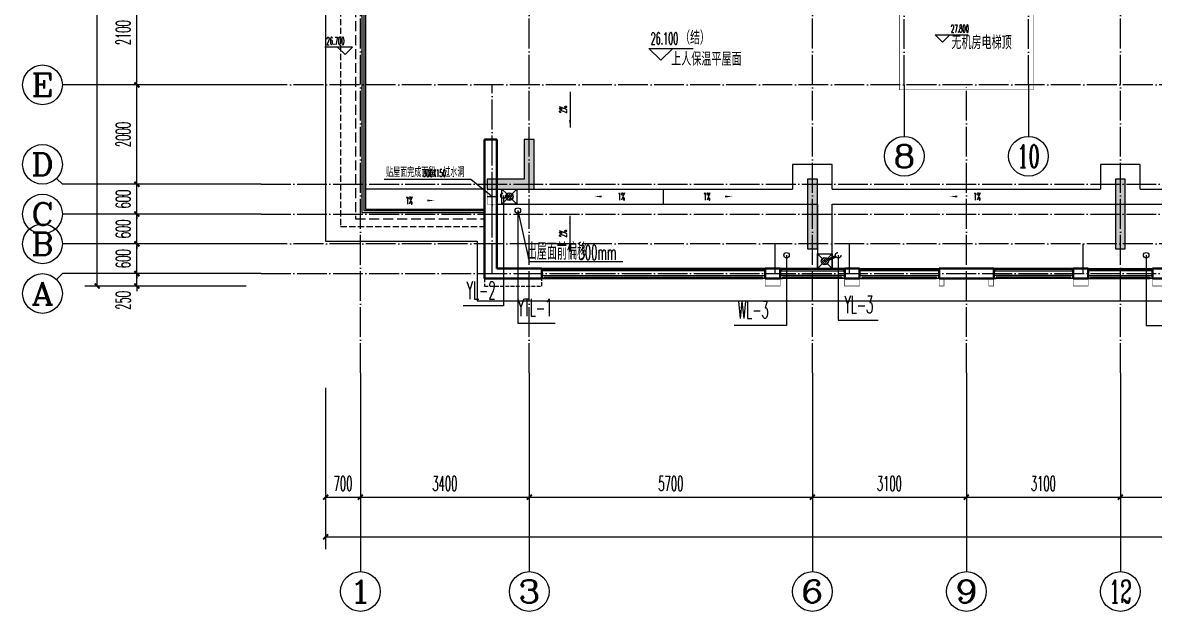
# Model space of a CAD drawing. Extents: x 27938 to 1042331, y -235042 to 1535213.
# Drawn here: x 675617 to 698402, y 280815 to 292668 of the extents above; entities that cross this region are included whole.
import ezdxf
from ezdxf.enums import TextEntityAlignment as Align

# ---------------------------------------------------------------- set-up
doc = ezdxf.new("R2010")
doc.units = 0
doc.header["$LTSCALE"] = 1000
doc.header["$MEASUREMENT"] = 0
for name, pattern in [('#P_--_20B1_001_t3$0$DASH', [0.35, 0.25, -0.1]), ('__DASH', [0.35, 0.25, -0.1]), ('DASH', [0.35, 0.25, -0.1]), ('DOTE', [2.42, 2, -0.2, 0.02, -0.2])]:
    doc.linetypes.add(name, pattern=pattern)
for name, color, linetype in [('$RECOVER_210609100354-0', 7, 'Continuous'), ('3-栏杆1', 135, 'Continuous'), ('3.5方案汇报，与郭总、侯月琴确定户型_t8$0$2020.03.04 -1安徽标准化洋房户型(UA）_t8_t8$0$看线', 154, 'Continuous'), ('AXIS', 3, 'Continuous'), ('AXIS_TEXT', 4, 'Continuous'), ('COLUMN', 9, 'Continuous'), ('DIM_ELEV', 3, 'Continuous'), ('DIM_LEAD', 3, 'Continuous'), ('DIM_不分区给水', 3, 'Continuous'), ('DIM_污水', 3, 'Continuous'), ('DIM_阳台', 132, 'Continuous'), ('DIM_雨水', 3, 'Continuous'), ('PIPE-雨水', 4, 'Y'), ('PUB_TEXT', 4, 'Continuous'), ('ROOF', 183, 'Continuous'), ('S-COLU-LINE1', 6, 'Continuous'), ('VPIPE-污水', 2, 'W'), ('VPIPE-阳台', 132, 'YT'), ('VPIPE-雨水', 4, 'DASH'), ('ZC', 6, 'Continuous'), ('机电标识类', 1, 'Continuous'), ('污水', 3, 'Continuous'), ('看线', 251, 'Continuous'), ('铝合金', 144, 'Continuous')]:
    doc.layers.add(name, color=color, linetype=linetype)
for name, color, linetype, lineweight in [('DOTE', 19, 'DOTE', 9), ('LVTRY', 1, 'Continuous', 13), ('PUB_HATCH', 8, 'Continuous', 9), ('WALL', 9, 'Continuous', 40), ('平面-分水线', 214, 'Continuous', 15), ('平面-排水沟', 86, 'Continuous', 15), ('平面-栏杆', 135, 'Continuous', 15), ('平面-看线', 45, 'Continuous', 15)]:
    doc.layers.add(name, color=color, linetype=linetype, lineweight=lineweight)
doc.styles.add('_TCH_AXIS', font='COMPLEX', dxfattribs={"bigfont": 'GBCBIG'})
doc.styles.add('_TCH_DIM', font='SIMPLEX.shx', dxfattribs={"width": 0.6, "oblique": 10, "bigfont": 'hztxt.shx'})
doc.styles.add('_TCH_DIM_T3', font='SIMPLEX.shx', dxfattribs={"width": 0.494118, "bigfont": 'GBCBIG.shx'})
doc.styles.add('_TWT_SERIAL', font='simplex.shx', dxfattribs={"width": 0.6, "oblique": 10, "height": 3, "bigfont": 'aadri.shx'})
doc.styles.add('COMPLEX', font='COMPLEX')
doc.styles.add('DIM_FONT_T3', font='SIMPLEX', dxfattribs={"width": 0.705882, "bigfont": 'GBCBIG'})
doc.styles.get("Standard").update_dxf_attribs({"font": 'gbenor.shx', "bigfont": 'gbcbig.shx'})
doc.linetypes.add('W', pattern='A,3,-0.2,["W",Standard,S=0.25,R=0,X=-0.1,Y=-0.115],-0.2', length=3.4)
doc.linetypes.add('Y', pattern='A,3,-0.2,["Y",Standard,S=0.25,R=0,X=-0.1,Y=-0.115],-0.2', length=3.4)
doc.linetypes.add('YT', pattern='A,3,-0.2,["YT",Standard,S=0.25,R=0,X=-0.1,Y=-0.115],-0.35', length=3.55)
doc.dimstyles.new('_TCH_ARCH&&100', dxfattribs={"dimtxt": 297.5, "dimasz": 100, "dimexe": 250, "dimexo": 300, "dimgap": 126.25, "dimtad": 1, "dimdec": 0, "dimzin": 0, "dimdsep": 46, "dimtxsty": '_TCH_DIM_T3', "dimblk": 'ARCHTICK', "dimcen": 0.09, "dimclrt": 4, "dimazin": 2, "dimtfac": 1, "dimtdec": 0, "dimtix": 1, "dimtmove": 2, "dimatfit": 3, "dimfxl": 1, "dimtolj": 1, "dimtzin": 0, "dimarcsym": 0})

# ---------------------------------------------------------------- blocks, each defined once
blk = doc.blocks.new('GFDGDGRDGRDG')
at = {"layer": 'DOTE', "linetype": 'DOTE', "ltscale": 0.3}
for p, q in [((575594, 360558), (575594, 376108)), ((584694, 360558), (584694, 376108)), ((590894, 360558), (590894, 376108)), ((578994, 360558), (578994, 368758)), ((586544, 366358), (586544, 368458)), ((589044, 366358), (589044, 368458)), ((626394, 366358), (573594, 366358)), ((587794, 360558), (587794, 366358)), ((573594, 364358), (626394, 364358)), ((578244, 363758), (578244, 364358)), ((573594, 363758), (626394, 363758)), ((626394, 363158), (573594, 363158)), ((583944, 362558), (583944, 363158)), ((585444, 362558), (585444, 363158)), ((590144, 362558), (590144, 363158)), ((573594, 362558), (626394, 362558))]:
    blk.add_line(p, q, dxfattribs=at)
blk = doc.blocks.new('$lvtry$00000171')
for p, q in [((-74, 11), (-11, 74)), ((-70, -27), (27, 70)), ((-53, -53), (53, 53)), ((-27, -70), (70, 27)), ((11, -74), (74, -11))]:
    blk.add_line(p, q)
blk.add_circle((0, 0), 75)
blk.add_point((0, 0))
blk = doc.blocks.new('R5T6Y7TRF')
at = {"layer": '平面-分水线', "color": 4, "elevation": -134}
blk.add_lwpolyline([(392485, -26438), (392785, -26438), (392785, -26738), (392485, -26738)], close=True, dxfattribs=at)
for points in [[(392485, -26438), (392582, -26534)], [(392485, -26738), (392593, -26629)], [(392676, -26629), (392785, -26738)], [(392688, -26534), (392785, -26438)]]:
    blk.add_lwpolyline(points, dxfattribs=at)
at = {"layer": 'LVTRY', "color": 4}
blk.add_blockref('$lvtry$00000171', (392635, -26588, -134), dxfattribs=at)
blk = doc.blocks.new('GDGDGDGRGD')
at = {"linetype": '__DASH', "ltscale": 0.1}
blk.add_wipeout([(428917, 296115), (428717, 296115), (428717, 295815), (428917, 295815)], dxfattribs=at).dxf.layer = '污水'
at = {"layer": '机电标识类', "color": 250, "linetype": 'DASH', "ltscale": 400}
for p, q in [((428817, 295715), (428817, 296215)), ((428917, 295965), (428717, 295965))]:
    blk.add_line(p, q, dxfattribs=at)
at = {"layer": '污水', "linetype": '__DASH', "ltscale": 0.1, "const_width": 10}
blk.add_lwpolyline([(428917, 296115), (428717, 296115), (428717, 295815), (428917, 295815)], close=True, dxfattribs=at)
blk = doc.blocks.new('GDGDDADADWDA')
at = {"layer": 'PUB_HATCH'}
for points in [[(685917, 289316), (685916, 290315), (685716, 290315), (685716, 289515), (684966, 289515), (684967, 289315)], [(691417, 288115), (691617, 288115), (691617, 289515), (691417, 289515)], [(697817, 288115), (697817, 289515), (697617, 289515), (697617, 288115)]]:
    blk.add_hatch(color=256, dxfattribs=at).paths.add_polyline_path(points)
at = {"layer": 'COLUMN', "color": 8}
for p, q in [((691617, 289515), (691417, 289515)), ((691417, 289515), (691417, 288115)), ((691617, 288115), (691617, 289515)), ((697817, 289515), (697617, 289515)), ((697617, 289515), (697617, 288115)), ((697817, 288115), (697817, 289515)), ((691417, 288115), (691617, 288115)), ((697617, 288115), (697817, 288115))]:
    blk.add_line(p, q, dxfattribs=at)
at = {"layer": 'S-COLU-LINE1', "color": 8}
for p, q in [((685916, 290315), (685716, 290315)), ((685716, 290315), (685716, 289515)), ((685917, 289316), (685916, 290315)), ((685716, 289515), (684966, 289515)), ((684966, 289515), (684967, 289315)), ((684967, 289315), (685917, 289316))]:
    blk.add_line(p, q, dxfattribs=at)
blk = doc.blocks.new('_ArchTick')
at = {"color": 0, "linetype": 'ByBlock', "const_width": 0.4}
blk.add_lwpolyline([(-0.5, -0.5), (0.5, 0.5)], dxfattribs=at)
blk = doc.blocks.new('*D603')
at = {"layer": 'AXIS', "color": 0, "lineweight": -2}
for p, q in [((680117, 287615), (677667, 287615)), ((677917, 287615), (677917, 287715)), ((677917, 287365), (677917, 287615)), ((680117, 287365), (677667, 287365)), ((677917, 287365), (677917, 287265))]:
    blk.add_line(p, q, dxfattribs=at)
at = {"layer": 'Defpoints', "color": 0}
for p in [(677917, 287615), (680417, 287615), (680417, 287365)]:
    blk.add_point(p, dxfattribs=at)
at = {"layer": 'AXIS', "color": 0, "lineweight": -2, "xscale": 100, "yscale": 100, "zscale": 100}
for p, rotation in [((677917, 287615), 270), ((677917, 287365), 90)]:
    blk.add_blockref('_ArchTick', p, dxfattribs=dict(at, rotation=rotation))
at = {"layer": 'AXIS', "color": 4, "insert": (677642, 287076), "char_height": 297.5, "attachment_point": 5, "rotation": 90, "style": '_TCH_DIM_T3'}
blk.add_mtext('\\A1;250', dxfattribs=at)
blk = doc.blocks.new('*D604')
at = {"layer": 'AXIS', "color": 0, "lineweight": -2}
for p, q in [((677917, 288215), (677917, 288315)), ((680117, 288215), (677667, 288215)), ((677917, 287615), (677917, 288215)), ((680117, 287615), (677667, 287615)), ((677917, 287615), (677917, 287515))]:
    blk.add_line(p, q, dxfattribs=at)
at = {"layer": 'Defpoints', "color": 0}
for p in [(677917, 288215), (680417, 288215), (680417, 287615)]:
    blk.add_point(p, dxfattribs=at)
at = {"layer": 'AXIS', "color": 0, "lineweight": -2, "xscale": 100, "yscale": 100, "zscale": 100}
for p, rotation in [((677917, 288215), 270), ((677917, 287615), 90)]:
    blk.add_blockref('_ArchTick', p, dxfattribs=dict(at, rotation=rotation))
at = {"layer": 'AXIS', "color": 4, "insert": (677642, 287915), "char_height": 297.5, "attachment_point": 5, "rotation": 90, "style": '_TCH_DIM_T3'}
blk.add_mtext('\\A1;600', dxfattribs=at)
blk = doc.blocks.new('*D605')
at = {"layer": 'AXIS', "color": 0, "lineweight": -2}
for p, q in [((677917, 288815), (677917, 288915)), ((680117, 288815), (677667, 288815)), ((677917, 288215), (677917, 288815)), ((680117, 288215), (677667, 288215)), ((677917, 288215), (677917, 288115))]:
    blk.add_line(p, q, dxfattribs=at)
at = {"layer": 'Defpoints', "color": 0}
for p in [(677917, 288815), (680417, 288815), (680417, 288215)]:
    blk.add_point(p, dxfattribs=at)
at = {"layer": 'AXIS', "color": 0, "lineweight": -2, "xscale": 100, "yscale": 100, "zscale": 100}
for p, rotation in [((677917, 288815), 270), ((677917, 288215), 90)]:
    blk.add_blockref('_ArchTick', p, dxfattribs=dict(at, rotation=rotation))
at = {"layer": 'AXIS', "color": 4, "insert": (677642, 288515), "char_height": 297.5, "attachment_point": 5, "rotation": 90, "style": '_TCH_DIM_T3'}
blk.add_mtext('\\A1;600', dxfattribs=at)
blk = doc.blocks.new('*D606')
at = {"layer": 'AXIS', "color": 0, "lineweight": -2}
for p, q in [((680117, 289415), (677667, 289415)), ((677917, 289415), (677917, 289515)), ((677917, 288815), (677917, 289415)), ((680117, 288815), (677667, 288815)), ((677917, 288815), (677917, 288715))]:
    blk.add_line(p, q, dxfattribs=at)
at = {"layer": 'Defpoints', "color": 0}
for p in [(677917, 289415), (680417, 289415), (680417, 288815)]:
    blk.add_point(p, dxfattribs=at)
at = {"layer": 'AXIS', "color": 0, "lineweight": -2, "xscale": 100, "yscale": 100, "zscale": 100}
for p, rotation in [((677917, 289415), 270), ((677917, 288815), 90)]:
    blk.add_blockref('_ArchTick', p, dxfattribs=dict(at, rotation=rotation))
at = {"layer": 'AXIS', "color": 4, "insert": (677642, 289115), "char_height": 297.5, "attachment_point": 5, "rotation": 90, "style": '_TCH_DIM_T3'}
blk.add_mtext('\\A1;600', dxfattribs=at)
blk = doc.blocks.new('*D607')
at = {"layer": 'AXIS', "color": 0, "lineweight": -2}
for p, q in [((680117, 291415), (677667, 291415)), ((677917, 289415), (677917, 291415)), ((680117, 289415), (677667, 289415))]:
    blk.add_line(p, q, dxfattribs=at)
at = {"layer": 'Defpoints', "color": 0}
for p in [(677917, 291415), (680417, 291415), (680417, 289415)]:
    blk.add_point(p, dxfattribs=at)
at = {"layer": 'AXIS', "color": 0, "lineweight": -2, "xscale": 100, "yscale": 100, "zscale": 100}
for p, rotation in [((677917, 291415), 90), ((677917, 289415), 270)]:
    blk.add_blockref('_ArchTick', p, dxfattribs=dict(at, rotation=rotation))
at = {"layer": 'AXIS', "color": 4, "insert": (677642, 290415), "char_height": 297.5, "attachment_point": 5, "rotation": 90, "style": '_TCH_DIM_T3'}
blk.add_mtext('\\A1;2000', dxfattribs=at)
blk = doc.blocks.new('*D608')
at = {"layer": 'AXIS', "color": 0, "lineweight": -2}
for p, q in [((680117, 293515), (677667, 293515)), ((677917, 291415), (677917, 293515)), ((680117, 291415), (677667, 291415))]:
    blk.add_line(p, q, dxfattribs=at)
at = {"layer": 'Defpoints', "color": 0}
for p in [(677917, 293515), (680417, 293515), (680417, 291415)]:
    blk.add_point(p, dxfattribs=at)
at = {"layer": 'AXIS', "color": 0, "lineweight": -2, "xscale": 100, "yscale": 100, "zscale": 100}
for p, rotation in [((677917, 293515), 90), ((677917, 291415), 270)]:
    blk.add_blockref('_ArchTick', p, dxfattribs=dict(at, rotation=rotation))
at = {"layer": 'AXIS', "color": 4, "insert": (677642, 292465), "char_height": 297.5, "attachment_point": 5, "rotation": 90, "style": '_TCH_DIM_T3'}
blk.add_mtext('\\A1;2100', dxfattribs=at)
blk = doc.blocks.new('*D615')
at = {"layer": 'AXIS', "color": 0, "lineweight": -2}
for p, q in [((680117, 299265), (676867, 299265)), ((677117, 287365), (677117, 299265)), ((680117, 287365), (676867, 287365))]:
    blk.add_line(p, q, dxfattribs=at)
at = {"layer": 'Defpoints', "color": 0}
for p in [(677117, 299265), (680417, 299265), (680417, 287365)]:
    blk.add_point(p, dxfattribs=at)
at = {"layer": 'AXIS', "color": 0, "lineweight": -2, "xscale": 100, "yscale": 100, "zscale": 100}
for p, rotation in [((677117, 299265), 90), ((677117, 287365), 270)]:
    blk.add_blockref('_ArchTick', p, dxfattribs=dict(at, rotation=rotation))
at = {"layer": 'AXIS', "color": 4, "insert": (676842, 293315), "char_height": 297.5, "attachment_point": 5, "rotation": 90, "style": '_TCH_DIM_T3'}
blk.add_mtext('\\A1;11900', dxfattribs=at)
blk = doc.blocks.new('*D629')
at = {"layer": 'AXIS', "color": 0, "lineweight": -2}
for p, q in [((681717, 285315), (681717, 282865)), ((682417, 285315), (682417, 282865)), ((681717, 283115), (682417, 283115))]:
    blk.add_line(p, q, dxfattribs=at)
at = {"layer": 'Defpoints', "color": 0}
for p in [(681717, 285615), (682417, 285615), (682417, 283115)]:
    blk.add_point(p, dxfattribs=at)
at = {"layer": 'AXIS', "color": 0, "lineweight": -2, "xscale": 100, "yscale": 100, "zscale": 100, "rotation": 180}
blk.add_blockref('_ArchTick', (681717, 283115), dxfattribs=at)
at = {"layer": 'AXIS', "color": 0, "lineweight": -2, "xscale": 100, "yscale": 100, "zscale": 100}
blk.add_blockref('_ArchTick', (682417, 283115), dxfattribs=at)
at = {"layer": 'AXIS', "color": 4, "insert": (682067, 283390), "char_height": 297.5, "attachment_point": 5, "style": '_TCH_DIM_T3'}
blk.add_mtext('\\A1;700', dxfattribs=at)
blk = doc.blocks.new('*D630')
at = {"layer": 'AXIS', "color": 0, "lineweight": -2}
for p, q in [((682417, 285315), (682417, 282865)), ((685817, 285315), (685817, 282865)), ((682417, 283115), (685817, 283115))]:
    blk.add_line(p, q, dxfattribs=at)
at = {"layer": 'Defpoints', "color": 0}
for p in [(682417, 285615), (685817, 285615), (685817, 283115)]:
    blk.add_point(p, dxfattribs=at)
at = {"layer": 'AXIS', "color": 0, "lineweight": -2, "xscale": 100, "yscale": 100, "zscale": 100, "rotation": 180}
blk.add_blockref('_ArchTick', (682417, 283115), dxfattribs=at)
at = {"layer": 'AXIS', "color": 0, "lineweight": -2, "xscale": 100, "yscale": 100, "zscale": 100}
blk.add_blockref('_ArchTick', (685817, 283115), dxfattribs=at)
at = {"layer": 'AXIS', "color": 4, "insert": (684117, 283390), "char_height": 297.5, "attachment_point": 5, "style": '_TCH_DIM_T3'}
blk.add_mtext('\\A1;3400', dxfattribs=at)
blk = doc.blocks.new('*D631')
at = {"layer": 'AXIS', "color": 0, "lineweight": -2}
for p, q in [((685817, 285315), (685817, 282865)), ((691517, 285315), (691517, 282865)), ((685817, 283115), (691517, 283115))]:
    blk.add_line(p, q, dxfattribs=at)
at = {"layer": 'Defpoints', "color": 0}
for p in [(685817, 285615), (691517, 285615), (691517, 283115)]:
    blk.add_point(p, dxfattribs=at)
at = {"layer": 'AXIS', "color": 0, "lineweight": -2, "xscale": 100, "yscale": 100, "zscale": 100, "rotation": 180}
blk.add_blockref('_ArchTick', (685817, 283115), dxfattribs=at)
at = {"layer": 'AXIS', "color": 0, "lineweight": -2, "xscale": 100, "yscale": 100, "zscale": 100}
blk.add_blockref('_ArchTick', (691517, 283115), dxfattribs=at)
at = {"layer": 'AXIS', "color": 4, "insert": (688667, 283390), "char_height": 297.5, "attachment_point": 5, "style": '_TCH_DIM_T3'}
blk.add_mtext('\\A1;5700', dxfattribs=at)
blk = doc.blocks.new('*D632')
at = {"layer": 'AXIS', "color": 0, "lineweight": -2}
for p, q in [((691517, 285315), (691517, 282865)), ((694617, 285315), (694617, 282865)), ((691517, 283115), (694617, 283115))]:
    blk.add_line(p, q, dxfattribs=at)
at = {"layer": 'Defpoints', "color": 0}
for p in [(691517, 285615), (694617, 285615), (694617, 283115)]:
    blk.add_point(p, dxfattribs=at)
at = {"layer": 'AXIS', "color": 0, "lineweight": -2, "xscale": 100, "yscale": 100, "zscale": 100, "rotation": 180}
blk.add_blockref('_ArchTick', (691517, 283115), dxfattribs=at)
at = {"layer": 'AXIS', "color": 0, "lineweight": -2, "xscale": 100, "yscale": 100, "zscale": 100}
blk.add_blockref('_ArchTick', (694617, 283115), dxfattribs=at)
at = {"layer": 'AXIS', "color": 4, "insert": (693067, 283390), "char_height": 297.5, "attachment_point": 5, "style": '_TCH_DIM_T3'}
blk.add_mtext('\\A1;3100', dxfattribs=at)
blk = doc.blocks.new('*D633')
at = {"layer": 'AXIS', "color": 0, "lineweight": -2}
for p, q in [((694617, 285315), (694617, 282865)), ((697717, 285315), (697717, 282865)), ((694617, 283115), (697717, 283115))]:
    blk.add_line(p, q, dxfattribs=at)
at = {"layer": 'Defpoints', "color": 0}
for p in [(694617, 285615), (697717, 285615), (697717, 283115)]:
    blk.add_point(p, dxfattribs=at)
at = {"layer": 'AXIS', "color": 0, "lineweight": -2, "xscale": 100, "yscale": 100, "zscale": 100, "rotation": 180}
blk.add_blockref('_ArchTick', (694617, 283115), dxfattribs=at)
at = {"layer": 'AXIS', "color": 0, "lineweight": -2, "xscale": 100, "yscale": 100, "zscale": 100}
blk.add_blockref('_ArchTick', (697717, 283115), dxfattribs=at)
at = {"layer": 'AXIS', "color": 4, "insert": (696167, 283390), "char_height": 297.5, "attachment_point": 5, "style": '_TCH_DIM_T3'}
blk.add_mtext('\\A1;3100', dxfattribs=at)
blk = doc.blocks.new('*D634')
at = {"layer": 'AXIS', "color": 0, "lineweight": -2}
for p, q in [((697717, 285315), (697717, 282865)), ((703417, 285315), (703417, 282865)), ((697717, 283115), (703417, 283115))]:
    blk.add_line(p, q, dxfattribs=at)
at = {"layer": 'Defpoints', "color": 0}
for p in [(697717, 285615), (703417, 285615), (703417, 283115)]:
    blk.add_point(p, dxfattribs=at)
at = {"layer": 'AXIS', "color": 0, "lineweight": -2, "xscale": 100, "yscale": 100, "zscale": 100, "rotation": 180}
blk.add_blockref('_ArchTick', (697717, 283115), dxfattribs=at)
at = {"layer": 'AXIS', "color": 0, "lineweight": -2, "xscale": 100, "yscale": 100, "zscale": 100}
blk.add_blockref('_ArchTick', (703417, 283115), dxfattribs=at)
at = {"layer": 'AXIS', "color": 4, "insert": (700567, 283390), "char_height": 297.5, "attachment_point": 5, "style": '_TCH_DIM_T3'}
blk.add_mtext('\\A1;5700', dxfattribs=at)
blk = doc.blocks.new('*D636')
at = {"layer": 'AXIS', "color": 0, "lineweight": -2}
for p, q in [((681717, 285315), (681717, 282065)), ((731917, 285315), (731917, 282065)), ((681717, 282315), (731917, 282315))]:
    blk.add_line(p, q, dxfattribs=at)
at = {"layer": 'Defpoints', "color": 0}
for p in [(681717, 285615), (731917, 285615), (731917, 282315)]:
    blk.add_point(p, dxfattribs=at)
at = {"layer": 'AXIS', "color": 0, "lineweight": -2, "xscale": 100, "yscale": 100, "zscale": 100, "rotation": 180}
blk.add_blockref('_ArchTick', (681717, 282315), dxfattribs=at)
at = {"layer": 'AXIS', "color": 0, "lineweight": -2, "xscale": 100, "yscale": 100, "zscale": 100}
blk.add_blockref('_ArchTick', (731917, 282315), dxfattribs=at)
at = {"layer": 'AXIS', "color": 4, "insert": (706817, 282590), "char_height": 297.5, "attachment_point": 5, "style": '_TCH_DIM_T3'}
blk.add_mtext('\\A1;50200', dxfattribs=at)
blk = doc.blocks.new('_AXISO')
blk.add_circle((0, 0), 0.5)
at = {"layer": 'AXIS_TEXT', "style": 'COMPLEX', "width": 1.041667}
blk.add_attdef('A', text='', height=0.56, dxfattribs=at).set_placement((-0.25, -0.28), (0.25, -0.28), align=Align.FIT)
blk = doc.blocks.new('A$C1ABD589D')
at = {"layer": 'DIM_阳台'}
for p, q in [((3170, -9980), (3170, -12250)), ((3170, -12250), (3923, -12250))]:
    blk.add_line(p, q, dxfattribs=at)
at = {"layer": 'VPIPE-阳台'}
blk.add_circle((3170, -9980), 55, dxfattribs=at)
at = {"layer": 'DIM_阳台', "color": 7, "style": '_TWT_SERIAL', "width": 0.48}
blk.add_text('YTL-1', height=350, dxfattribs=at).set_placement((3165, -12110))

msp = doc.modelspace()

# ---------------------------------------------------------------- hatches: boundary and pattern name
at = {"layer": '平面-排水沟'}
for points in [[(686638.5, 290555.6), (686638.5, 290705.6), (686618.5, 290705.6)], [(686638.5, 288779.4), (686638.5, 288629.4), (686618.5, 288629.4)]]:
    msp.add_hatch(color=8, dxfattribs=at).paths.add_polyline_path(points)

# ---------------------------------------------------------------- linework, layer by layer
at = {"layer": '$RECOVER_210609100354-0', "color": 8, "const_width": 8}
for points in [[(693266.6, 293415.4), (693266.6, 291315.4), (695966.6, 291315.4), (695966.6, 293415.4)], [(690566.6, 287515.4), (690566.6, 287365.4), (690866.6, 287365.4), (690866.6, 287515.4)], [(692166.6, 287515.4), (692166.6, 287365.4), (692466.6, 287365.4), (692466.6, 287515.4)], [(697066.6, 287515.4), (697066.6, 287365.4), (696766.6, 287365.4), (696766.6, 287515.4)], [(698666.6, 287515.4), (698666.6, 287365.4), (698366.6, 287365.4), (698366.6, 287515.4)]]:
    msp.add_lwpolyline(points, dxfattribs=at)
at = {"color": 8, "const_width": 8}
for points in [[(694066.6, 287515.4), (694066.6, 287365.4), (694166.6, 287365.4), (694166.6, 287515.4)], [(695166.6, 287515.4), (695166.6, 287365.4), (695066.6, 287365.4), (695066.6, 287515.4)]]:
    msp.add_lwpolyline(points, dxfattribs=at)
at = {"layer": '3-栏杆1', "color": 8}
for p, q in [((686086.8, 287697.6), (686066.6, 287715.4)), ((686066.6, 287715.4), (686086.8, 287697.6)), ((686086.8, 287668.3), (686066.6, 287648.4)), ((686066.6, 287648.4), (686086.8, 287668.3)), ((686086.8, 287697.5), (690546.3, 287697.6)), ((686086.8, 287697.6), (686086.8, 287668.3)), ((690546.3, 287668.3), (686086.8, 287668.2)), ((690546.3, 287697.6), (690566.6, 287715.4)), ((690566.6, 287715.4), (690546.3, 287697.6)), ((690546.3, 287697.6), (690546.3, 287668.3)), ((690566.6, 287648.4), (690546.3, 287668.3)), ((690866.6, 287715.4), (690886.9, 287697.6)), ((690866.6, 287648.4), (690886.9, 287668.3)), ((692146.3, 287697.5), (690886.9, 287697.6)), ((690886.9, 287697.6), (690886.9, 287668.3)), ((690886.9, 287668.3), (692146.3, 287668.2)), ((692146.3, 287697.6), (692166.6, 287715.4)), ((692166.6, 287715.4), (692146.3, 287697.6)), ((692146.3, 287697.6), (692146.3, 287668.3)), ((692146.3, 287668.3), (692166.6, 287648.4)), ((692166.6, 287648.4), (692146.3, 287668.3)), ((692486.9, 287697.6), (692466.6, 287715.4)), ((692466.6, 287715.4), (692486.9, 287697.6)), ((692486.9, 287668.3), (692466.6, 287648.4)), ((692466.6, 287648.4), (692486.9, 287668.3)), ((692486.9, 287697.5), (694046.3, 287697.6)), ((692486.9, 287697.6), (692486.9, 287668.3)), ((694046.3, 287668.3), (692486.9, 287668.2)), ((694046.3, 287697.6), (694066.6, 287715.4)), ((694066.6, 287715.4), (694046.3, 287697.6)), ((694046.3, 287697.6), (694046.3, 287668.3)), ((694066.6, 287648.4), (694046.3, 287668.3)), ((695186.8, 287697.6), (695166.6, 287715.4)), ((695166.6, 287715.4), (695186.8, 287697.6)), ((695166.6, 287648.4), (695186.8, 287668.3)), ((696746.3, 287697.5), (695186.8, 287697.6)), ((695186.8, 287697.6), (695186.8, 287668.3)), ((695186.8, 287668.3), (696746.3, 287668.2)), ((696746.3, 287697.6), (696766.6, 287715.4)), ((696766.6, 287715.4), (696746.3, 287697.6)), ((696746.3, 287697.6), (696746.3, 287668.3)), ((696746.3, 287668.3), (696766.6, 287648.5)), ((696766.6, 287648.5), (696746.3, 287668.3)), ((697086.8, 287697.6), (697066.6, 287715.4)), ((697066.6, 287715.4), (697086.8, 287697.6)), ((697086.8, 287668.3), (697066.6, 287648.5)), ((697066.6, 287648.5), (697086.8, 287668.3)), ((697086.8, 287697.5), (698346.3, 287697.6)), ((697086.8, 287697.6), (697086.8, 287668.3)), ((698346.3, 287668.3), (697086.8, 287668.2)), ((698366.6, 287715.4), (698346.3, 287697.6)), ((698346.3, 287697.6), (698346.3, 287668.3)), ((698366.6, 287648.5), (698346.3, 287668.3))]:
    msp.add_line(p, q, dxfattribs=at)
at = {"layer": 'AXIS'}
for p, q in [((680416.6, 291415.4), (676416.6, 291415.4)), ((693366.6, 291415.4), (693366.6, 290379.1)), ((695866.6, 291415.4), (695866.6, 290379.1)), ((676299.4, 289532.5), (676416.6, 289415.4)), ((680416.6, 289415.4), (676416.6, 289415.4)), ((680416.6, 288815.4), (676416.6, 288815.4)), ((680416.6, 288215.4), (676416.6, 288215.4)), ((676299.4, 287498.2), (676416.6, 287615.4)), ((680416.6, 287615.4), (676416.6, 287615.4)), ((682416.6, 285615.4), (682416.6, 281615.4)), ((685816.6, 285615.4), (685816.6, 281615.4)), ((691516.6, 285615.4), (691516.6, 281615.4)), ((694616.6, 285615.4), (694616.6, 281615.4)), ((697716.6, 285615.4), (697716.6, 281615.4))]:
    msp.add_line(p, q, dxfattribs=at)
at = {"layer": 'DIM_ELEV', "color": 8}
for p, q in [((694136.7, 292272.5), (693986.7, 292422.5)), ((693986.7, 292422.5), (694651.6, 292422.5)), ((694136.7, 292272.5), (694286.7, 292422.5)), ((682257.5, 292174.5), (681699.8, 292174.5)), ((682107.5, 292024.5), (681957.5, 292174.5)), ((682107.5, 292024.5), (682257.5, 292174.5)), ((688465.2, 291910.3), (688225.2, 292150.3)), ((688225.2, 292150.3), (689117.5, 292150.3)), ((688465.2, 291910.3), (688705.2, 292150.3))]:
    msp.add_line(p, q, dxfattribs=at)
at = {"layer": 'DIM_LEAD', "color": 8}
msp.add_line((684643.2, 289511), (682897.7, 289511), dxfattribs=at)
at = {"layer": 'DIM_不分区给水'}
for p, q in [((685586.6, 288885.4), (685816.6, 287858.8)), ((685816.6, 287858.8), (687702.8, 287858.8))]:
    msp.add_line(p, q, dxfattribs=at)
at = {"layer": 'DIM_污水'}
for p, q in [((690996.6, 287985.4), (690996.6, 286572.8)), ((698236.6, 287985.4), (698236.6, 286572.8)), ((690996.6, 286572.8), (689941.3, 286572.8)), ((698236.6, 286572.8), (699291.8, 286572.8))]:
    msp.add_line(p, q, dxfattribs=at)
at = {"layer": 'DIM_雨水'}
for p, q in [((685296.6, 289185.4), (685296.6, 286963.7)), ((692036.6, 287985.4), (692036.6, 286677.1)), ((685296.6, 286963.7), (684483.9, 286963.7)), ((692036.6, 286677.1), (692837.8, 286677.1))]:
    msp.add_line(p, q, dxfattribs=at)
at = {"layer": 'DOTE', "color": 8, "linetype": 'DOTE', "ltscale": 0.3}
msp.add_line((685066.6, 287615.4), (685066.6, 291415.4), dxfattribs=at)
at = {"layer": 'PIPE-雨水', "const_width": 55}
for points in [[(685350.8, 289176.3), (685416.6, 289165.4)], [(691986.7, 287962.3), (691836.4, 287892.8)]]:
    msp.add_lwpolyline(points, dxfattribs=at)
at = {"layer": 'ROOF', "color": 8, "ltscale": 0.8}
msp.add_lwpolyline([(693116.6, 297065.4), (689666.6, 297065.4), (689666.6, 298065.4), (683666.6, 298065.4), (683666.6, 297065.4), (681716.6, 297065.4), (681716.6, 288265.4), (684766.6, 288265.4)], dxfattribs=at)
at = {"layer": 'VPIPE-污水'}
for centre in [(690996.6, 287985.4), (698236.6, 287985.4)]:
    msp.add_circle(centre, 55, dxfattribs=at)
at = {"layer": 'VPIPE-雨水'}
msp.add_circle((692036.6, 287985.4), 55, dxfattribs=at)
at = {"layer": 'WALL', "color": 8}
for p, q in [((684916.6, 290315.4), (685166.6, 290315.4)), ((685166.6, 287715.4), (686066.6, 287715.4)), ((686066.6, 287715.4), (686066.6, 287515.4)), ((690866.6, 287715.4), (690566.6, 287715.4)), ((690566.6, 287515.4), (690566.6, 287715.4)), ((690866.6, 287515.4), (690866.6, 287715.4)), ((692466.6, 287715.4), (692166.6, 287715.4)), ((692166.6, 287515.4), (692166.6, 287715.4)), ((692466.6, 287515.4), (692466.6, 287715.4)), ((694066.6, 287715.4), (695166.6, 287715.4)), ((694066.6, 287715.4), (694066.6, 287515.4)), ((695166.6, 287715.4), (695166.6, 287515.4)), ((696766.6, 287715.4), (697066.6, 287715.4)), ((696766.6, 287715.4), (696766.6, 287515.4)), ((697066.6, 287715.4), (697066.6, 287515.4)), ((698366.6, 287715.4), (698666.6, 287715.4)), ((698366.6, 287715.4), (698366.6, 287515.4)), ((684916.6, 287515.4), (686066.6, 287515.4)), ((690866.6, 287515.4), (690566.6, 287515.4)), ((692466.6, 287515.4), (692166.6, 287515.4)), ((694066.6, 287515.4), (695166.6, 287515.4)), ((696766.6, 287515.4), (697066.6, 287515.4)), ((698366.6, 287515.4), (698666.6, 287515.4))]:
    msp.add_line(p, q, dxfattribs=at)
at = {"layer": '平面-排水沟', "color": 8}
for p, q in [((698116.6, 289515.4), (698116.6, 289815.4)), ((688516.6, 289015.3), (688516.6, 289315.3)), ((691916.6, 289315.4), (697316.6, 289315.4)), ((698116.6, 289315.4), (706816.9, 289315.5)), ((691616.6, 289015.4), (691616.6, 287715.4)), ((691916.6, 289015.4), (706816.6, 289015.5))]:
    msp.add_line(p, q, dxfattribs=at)
for points in [[(686638.5, 291275.7), (686638.5, 290555.6)], [(691916.6, 289315.4), (691916.6, 289815.4), (691116.6, 289815.4), (691116.6, 289315.4)], [(698116.6, 289315.4), (698116.6, 289815.4), (697316.6, 289815.4), (697316.6, 289315.4)], [(691916.6, 287715.4), (691916.6, 289015.4)], [(686638.5, 288059.3), (686638.5, 288779.4)]]:
    msp.add_lwpolyline(points, dxfattribs=at)
for points in [[(687535.1, 289167.5, 0, 0, 0), (687127.3, 289167.5, 0, 40, 0), (687277.3, 289167.5, 0, 0, 0)], [(689498.1, 289167.5, 0, 0, 0), (689905.9, 289167.5, 0, 40, 0), (689755.9, 289167.5, 0, 0, 0)], [(694694.1, 289167.5, 0, 0, 0), (694286.3, 289167.5, 0, 40, 0), (694436.3, 289167.5, 0, 0, 0)], [(683504, 289086.5, 0, 0, 0), (683911.8, 289086.5, 0, 40, 0), (683761.8, 289086.5, 0, 0, 0)]]:
    msp.add_lwpolyline(points, format="xyseb", dxfattribs=at)
at = {"layer": '平面-看线', "color": 8}
for p, q in [((690566.6, 287715.4), (686066.6, 287715.4)), ((692166.6, 287715.4), (690866.6, 287715.4)), ((692466.6, 287715.4), (694066.6, 287715.4)), ((696766.6, 287715.4), (695166.6, 287715.4)), ((697066.6, 287715.4), (698366.6, 287715.4))]:
    msp.add_line(p, q, dxfattribs=at)
at = {"layer": '平面-看线', "color": 8, "linetype": 'DASH', "ltscale": 0.8}
msp.add_lwpolyline([(693116.6, 296615.4), (689216.6, 296615.4), (689216.6, 297615.4), (684116.6, 297615.4), (684116.6, 296615.4), (682316.6, 296615.4), (682316.6, 288715.4), (684916.6, 288715.4)], dxfattribs=at)
at = {"layer": '平面-看线', "color": 8, "linetype": 'DASH', "ltscale": 0.3}
msp.add_lwpolyline([(684916.6, 287515.4), (684916.6, 287365.4), (686066.6, 287365.4), (686066.6, 287515.4)], dxfattribs=at)
at = {"layer": '看线', "color": 8, "linetype": '#P_--_20B1_001_t3$0$DASH', "ltscale": 0.5}
msp.add_lwpolyline([(693116.6, 296765.4), (689366.6, 296765.4), (689366.6, 297765.4), (683966.6, 297765.4), (683966.6, 296765.4), (682016.6, 296765.4), (682016.6, 288565.4), (684916.6, 288565.4)], dxfattribs=at)
at = {"layer": '看线', "color": 8}
msp.add_lwpolyline([(684766.6, 288265.4), (684766.6, 287065.4), (704466.6, 287065.4), (704466.6, 288565.4), (706816.6, 288565.4)], dxfattribs=at)
at = {"layer": '铝合金', "color": 8}
for points in [[(686096.6, 287575.4), (686066.6, 287575.4), (686066.6, 287515.4), (686116.6, 287515.4), (686116.6, 287545.4)], [(686096.6, 287575.4), (690536.6, 287575.4)], [(690536.6, 287575.4), (690566.6, 287575.4), (690566.6, 287515.4), (690516.6, 287515.3), (690516.6, 287545.3)], [(690896.6, 287575.4), (690866.6, 287575.4), (690866.6, 287515.4), (690916.6, 287515.3), (690916.6, 287545.3)], [(692136.6, 287575.4), (690896.6, 287575.4)], [(692136.6, 287575.4), (692166.6, 287575.4), (692166.6, 287515.4), (692116.6, 287515.4), (692116.6, 287545.4)], [(692496.6, 287575.4), (692466.6, 287575.4), (692466.6, 287515.4), (692516.6, 287515.4), (692516.6, 287545.4)], [(692496.6, 287575.4), (694036.6, 287575.4)], [(694036.6, 287575.4), (694066.6, 287575.4), (694066.6, 287515.4), (694016.6, 287515.3), (694016.6, 287545.3)], [(695196.6, 287575.4), (695166.6, 287575.4), (695166.6, 287515.4), (695216.6, 287515.4), (695216.6, 287545.4)], [(696736.6, 287575.4), (695196.6, 287575.4)], [(696736.6, 287575.4), (696766.6, 287575.4), (696766.6, 287515.4), (696716.6, 287515.4), (696716.6, 287545.4)], [(697096.6, 287575.4), (697066.6, 287575.4), (697066.6, 287515.4), (697116.6, 287515.4), (697116.6, 287545.4)], [(697096.6, 287575.4), (698336.6, 287575.4)], [(698336.6, 287575.4), (698366.6, 287575.4), (698366.6, 287515.4), (698316.6, 287515.4), (698316.6, 287545.4)], [(686066.6, 287545.4), (686066.6, 287515.4), (686116.6, 287515.4), (686116.6, 287525.4), (686116.6, 287525.4), (686116.6, 287545.4)], [(686116.6, 287545.4), (690516.6, 287545.4)], [(686116.6, 287515.4), (690516.6, 287515.4)], [(690566.6, 287545.4), (690566.6, 287515.4), (690516.6, 287515.3), (690516.6, 287525.3), (690516.6, 287525.3), (690516.6, 287545.4)], [(690866.6, 287545.4), (690866.6, 287515.4), (690916.6, 287515.3), (690916.6, 287525.3), (690916.6, 287525.3), (690916.6, 287545.4)], [(692116.6, 287545.4), (690916.6, 287545.4)], [(692116.6, 287515.4), (690916.6, 287515.4)], [(692166.6, 287545.4), (692166.6, 287515.4), (692116.6, 287515.4), (692116.6, 287525.4), (692116.6, 287525.4), (692116.6, 287545.4)], [(692466.6, 287545.4), (692466.6, 287515.4), (692516.6, 287515.4), (692516.6, 287525.4), (692516.6, 287525.4), (692516.6, 287545.4)], [(692516.6, 287545.4), (694016.6, 287545.4)], [(692516.6, 287515.4), (694016.6, 287515.4)], [(694066.6, 287545.4), (694066.6, 287515.4), (694016.6, 287515.3), (694016.6, 287525.3), (694016.6, 287525.3), (694016.6, 287545.4)], [(695166.6, 287545.4), (695166.6, 287515.4), (695216.6, 287515.4), (695216.6, 287525.4), (695216.6, 287525.4), (695216.6, 287545.4)], [(696716.6, 287545.4), (695216.6, 287545.4)], [(696716.6, 287515.4), (695216.6, 287515.4)], [(696766.6, 287545.4), (696766.6, 287515.4), (696716.6, 287515.4), (696716.6, 287525.4), (696716.6, 287525.4), (696716.6, 287545.4)], [(697066.6, 287545.4), (697066.6, 287515.4), (697116.6, 287515.4), (697116.6, 287525.4), (697116.6, 287525.4), (697116.6, 287545.4)], [(697116.6, 287545.4), (698316.6, 287545.4)], [(697116.6, 287515.4), (698316.6, 287515.4)], [(698366.6, 287545.4), (698366.6, 287515.4), (698316.6, 287515.4), (698316.6, 287525.4), (698316.6, 287525.4), (698316.6, 287545.4)]]:
    msp.add_lwpolyline(points, dxfattribs=at)

# ---------------------------------------------------------------- block references
at = {"color": 8}
msp.add_blockref('R5T6Y7TRF', (299131.7, 314453, 134.4), dxfattribs=at)
at = {"layer": '3.5方案汇报，与郭总、侯月琴确定户型_t8$0$2020.03.04 -1安徽标准化洋房户型(UA）_t8_t8$0$看线', "ltscale": 10}
msp.add_blockref('GFDGDGRDGRDG', (106822.9, -74943), dxfattribs=at)
at = {"layer": 'AXIS'}
ref = msp.add_blockref('_AXISO', (676016.6, 291415.4), dxfattribs=dict(at, xscale=800, yscale=800, zscale=800))
ref.add_attrib('A', 'E', dxfattribs={"layer": 'AXIS_TEXT', "height": 452.5, "style": '_TCH_AXIS', "width": 1.3125}).set_placement((675790.3, 291189.1), (676242.9, 291189.1), align=Align.FIT)
ref = msp.add_blockref('_AXISO', (693366.6, 289979.1), dxfattribs=dict(at, xscale=800, yscale=800, zscale=800))
ref.add_attrib('A', '8', dxfattribs={"layer": 'AXIS_TEXT', "height": 452.5, "style": '_TCH_AXIS', "width": 1.5}).set_placement((693140.3, 289752.8), (693592.8, 289752.8), align=Align.FIT)
ref = msp.add_blockref('_AXISO', (695866.6, 289979.1), dxfattribs=dict(at, xscale=800, yscale=800, zscale=800))
ref.add_attrib('A', '10', dxfattribs={"layer": 'AXIS_TEXT', "height": 452.55, "style": '_TCH_AXIS', "width": 0.724138}).set_placement((695640.3, 289752.8), (696092.8, 289752.8), align=Align.FIT)
ref = msp.add_blockref('_AXISO', (676016.6, 289815.4), dxfattribs=dict(at, xscale=800, yscale=800, zscale=800))
ref.add_attrib('A', 'D', dxfattribs={"layer": 'AXIS_TEXT', "height": 452.5, "style": '_TCH_AXIS', "width": 1.235294}).set_placement((675790.3, 289589.1), (676242.9, 289589.1), align=Align.FIT)
ref = msp.add_blockref('_AXISO', (676016.6, 288815.4), dxfattribs=dict(at, xscale=800, yscale=800, zscale=800))
ref.add_attrib('A', 'C', dxfattribs={"layer": 'AXIS_TEXT', "height": 452.5, "style": '_TCH_AXIS', "width": 1.4}).set_placement((675790.3, 288589.1), (676242.9, 288589.1), align=Align.FIT)
ref = msp.add_blockref('_AXISO', (676016.6, 288215.4), dxfattribs=dict(at, xscale=800, yscale=800, zscale=800))
ref.add_attrib('A', 'B', dxfattribs={"layer": 'AXIS_TEXT', "height": 452.5, "style": '_TCH_AXIS', "width": 1.235294}).set_placement((675790.3, 287989.1), (676242.9, 287989.1), align=Align.FIT)
ref = msp.add_blockref('_AXISO', (676016.6, 287215.4), dxfattribs=dict(at, xscale=800, yscale=800, zscale=800))
ref.add_attrib('A', 'A', dxfattribs={"layer": 'AXIS_TEXT', "height": 452.5, "style": '_TCH_AXIS', "width": 1.166667}).set_placement((675790.3, 286989.1), (676242.9, 286989.1), align=Align.FIT)
ref = msp.add_blockref('_AXISO', (682416.6, 281215.4), dxfattribs=dict(at, xscale=800, yscale=800, zscale=800))
ref.add_attrib('A', '1', dxfattribs={"layer": 'AXIS_TEXT', "height": 452.5, "style": '_TCH_AXIS', "width": 2.333333}).set_placement((682190.3, 280989.1), (682642.9, 280989.1), align=Align.FIT)
ref = msp.add_blockref('_AXISO', (685816.6, 281215.4), dxfattribs=dict(at, xscale=800, yscale=800, zscale=800))
ref.add_attrib('A', '3', dxfattribs={"layer": 'AXIS_TEXT', "height": 452.5, "style": '_TCH_AXIS', "width": 1.5}).set_placement((685590.3, 280989.1), (686042.9, 280989.1), align=Align.FIT)
ref = msp.add_blockref('_AXISO', (691516.6, 281215.4), dxfattribs=dict(at, xscale=800, yscale=800, zscale=800))
ref.add_attrib('A', '6', dxfattribs={"layer": 'AXIS_TEXT', "height": 452.5, "style": '_TCH_AXIS', "width": 1.5}).set_placement((691290.3, 280989.1), (691742.9, 280989.1), align=Align.FIT)
ref = msp.add_blockref('_AXISO', (694616.6, 281215.4), dxfattribs=dict(at, xscale=800, yscale=800, zscale=800))
ref.add_attrib('A', '9', dxfattribs={"layer": 'AXIS_TEXT', "height": 452.5, "style": '_TCH_AXIS', "width": 1.5}).set_placement((694390.3, 280989.1), (694842.9, 280989.1), align=Align.FIT)
ref = msp.add_blockref('_AXISO', (697716.6, 281215.4), dxfattribs=dict(at, xscale=800, yscale=800, zscale=800))
ref.add_attrib('A', '12', dxfattribs={"layer": 'AXIS_TEXT', "height": 452.55, "style": '_TCH_AXIS', "width": 0.724138}).set_placement((697490.3, 280989.1), (697942.9, 280989.1), align=Align.FIT)
at = {"layer": 'ZC'}
msp.add_blockref('A$C1ABD589D', (682416.6, 298865.4), dxfattribs=at)

# ---------------------------------------------------------------- texts
at = {"layer": 'DIM_ELEV', "color": 8, "style": '_TCH_DIM'}
for s, height, width, p in [('27.800', 148.75, 0.423529, (694306.4, 292472.5)), ('26.700', 148.75, 0.423529, (681734.4, 292224.5)), ('26.100', 238, 0.494118, (688261.3, 292230.4)), ('（结）', 270.07, 0.7, (688854.9, 292230.4))]:
    msp.add_text(s, height=height, dxfattribs=dict(at, width=width)).set_placement(p)
at = {"layer": 'DIM_LEAD', "color": 7, "style": '_TCH_DIM'}
for s, height, width, p in [('贴屋面完成面留', 175, 0.6, (682932.7, 289561)), ('300X150', 148.75, 0.423529, (683677.5, 289561)), ('过水洞', 175, 0.6, (684085.7, 289561))]:
    msp.add_text(s, height=height, dxfattribs=dict(at, width=width)).set_placement(p)
at = {"layer": 'DIM_不分区给水', "color": 7, "style": 'DIM_FONT_T3'}
for s, height, width, p in [('出屋面前偏移', 337.59, 0.705882, (685766.4, 287893.8)), ('300mm', 297.5, 0.49827, (686807.2, 287893.8))]:
    msp.add_text(s, height=height, dxfattribs=dict(at, width=width)).set_placement(p)
at = {"layer": 'DIM_污水', "color": 7, "style": '_TWT_SERIAL', "width": 0.48}
msp.add_text('WL-3', height=350, dxfattribs=at).set_placement((690011.3, 286712.8))
at = {"layer": 'DIM_雨水', "color": 7, "style": '_TWT_SERIAL', "width": 0.48}
for s, p in [('YL-2', (684553.9, 287103.7)), ('YL-3', (692159.8, 286817.1))]:
    msp.add_text(s, height=350, dxfattribs=at).set_placement(p)
at = {"layer": 'PUB_TEXT', "color": 8}
for s, p in [('无机房电梯顶', (694314.7, 292133.2)), ('上人保温平屋面', (688673.2, 291801))]:
    msp.add_text(s, height=270.07, dxfattribs=at).set_placement(p)
at = {"layer": '平面-排水沟', "color": 8, "style": '_TCH_DIM', "width": 0.423529}
for rotation, p in [(90.00061, (686573.4, 290845.5)), (89.99939, (686573.4, 288349.2))]:
    msp.add_text('2%', height=148.75, rotation=rotation, dxfattribs=at).set_placement(p)
for p in [(683325.7, 289012.1), (687600.2, 289093.1), (689319.8, 289093.1), (694759.2, 289093.2)]:
    msp.add_text('1%', height=148.75, dxfattribs=at).set_placement(p)

# ---------------------------------------------------------------- dimensions: what is measured, and where the dimension line sits
at = {"layer": 'AXIS'}
for p1, p2, distance, picture, middle in [((680416.6, 287365.4), (680416.6, 299265.4), 3300, '*D615', (676841.6, 293315.4)), ((680416.6, 291415.4), (680416.6, 293515.4), 2500, '*D608', (677641.6, 292465.4)), ((680416.6, 289415.4), (680416.6, 291415.4), 2500, '*D607', (677641.6, 290415.4)), ((680416.6, 288815.4), (680416.6, 289415.4), 2500, '*D606', (677641.6, 289115.4)), ((680416.6, 288215.4), (680416.6, 288815.4), 2500, '*D605', (677641.6, 288515.4)), ((680416.6, 287615.4), (680416.6, 288215.4), 2500, '*D604', (677641.6, 287915.4)), ((681716.6, 285615.4), (682416.6, 285615.4), -2500, '*D629', (682066.6, 283390.4)), ((681716.6, 285615.4), (731916.6, 285615.4), -3300, '*D636', (706816.6, 282590.4)), ((682416.6, 285615.4), (685816.6, 285615.4), -2500, '*D630', (684116.6, 283390.4)), ((685816.6, 285615.4), (691516.6, 285615.4), -2500, '*D631', (688666.6, 283390.4)), ((691516.6, 285615.4), (694616.6, 285615.4), -2500, '*D632', (693066.6, 283390.4)), ((694616.6, 285615.4), (697716.6, 285615.4), -2500, '*D633', (696166.6, 283390.4)), ((697716.6, 285615.4), (703416.6, 285615.4), -2500, '*D634', (700566.6, 283390.4))]:
    dim = msp.add_aligned_dim(p1=p1, p2=p2, distance=distance, dimstyle='_TCH_ARCH&&100', dxfattribs=at)
    dim.commit()
    dim.dimension.update_dxf_attribs({"geometry": picture, "text_midpoint": middle})
dim = msp.add_linear_dim(base=(677916.6, 287615.4), p1=(680416.6, 287365.4), p2=(680416.6, 287615.4), angle=90, dimstyle='_TCH_ARCH&&100', dxfattribs=at)
dim.commit()
dim.dimension.update_dxf_attribs({"geometry": '*D603', "text_midpoint": (677641.6, 287076.4), "dimtype": 129})

# ---------------------------------------------------------------- next in the draw order: block references
at = {"color": 8}
msp.add_blockref('GDGDGDGRGD', (256250.3, -6800.6), dxfattribs=at)

# ---------------------------------------------------------------- next in the draw order: linework, layer by layer
at = {"layer": 'DIM_LEAD', "color": 8}
msp.add_line((685066.1, 289164.8), (684643.2, 289511), dxfattribs=at)
msp.add_line((685066.1, 289164.8), (684643.2, 289511), dxfattribs=at)
at = {"layer": 'DIM_LEAD', "color": 8, "const_width": 20}
msp.add_lwpolyline([(685073.8, 289158.4, 1), (685058.3, 289171.1, 1)], format="xyb", close=True, dxfattribs=at)
msp.add_lwpolyline([(685073.8, 289158.4, 1), (685058.3, 289171.1, 1)], format="xyb", close=True, dxfattribs=at)
at = {"layer": 'ROOF', "color": 8, "ltscale": 0.8}
msp.add_lwpolyline([(684316.6, 296415.4), (682516.6, 296415.4), (682516.6, 288915.4), (684916.6, 288915.4)], dxfattribs=at)
at = {"layer": 'VPIPE-雨水'}
msp.add_circle((685296.6, 289185.4), 55, dxfattribs=at)
at = {"layer": 'WALL', "color": 8}
for p, q in [((684916.6, 287515.4), (684916.6, 290315.4)), ((685166.6, 287715.4), (685166.6, 290315.4))]:
    msp.add_line(p, q, dxfattribs=at)
at = {"layer": '平面-排水沟', "color": 8}
for p, q in [((684916.6, 289314.5), (682516.5, 289314.5)), ((685166.9, 289315.3), (691116.6, 289315.4)), ((685166.6, 289015.4), (691616.6, 289015.4))]:
    msp.add_line(p, q, dxfattribs=at)
at = {"layer": '平面-栏杆', "color": 8}
for points in [[(690796.6, 296485.4), (682446.6, 296485.4), (682446.6, 288845.4), (684916.6, 288845.4)], [(690796.6, 296445.4), (682486.6, 296445.4), (682486.6, 288885.4), (684916.6, 288885.4)]]:
    msp.add_lwpolyline(points, dxfattribs=at)

# ---------------------------------------------------------------- next in the draw order: block references
at = {"color": 8}
for name, p in [('GDGDDADADWDA', (0, 0)), ('R5T6Y7TRF', (292781.7, 315753, 134.4))]:
    msp.add_blockref(name, p, dxfattribs=at)

doc.saveas('drawing.dxf')
